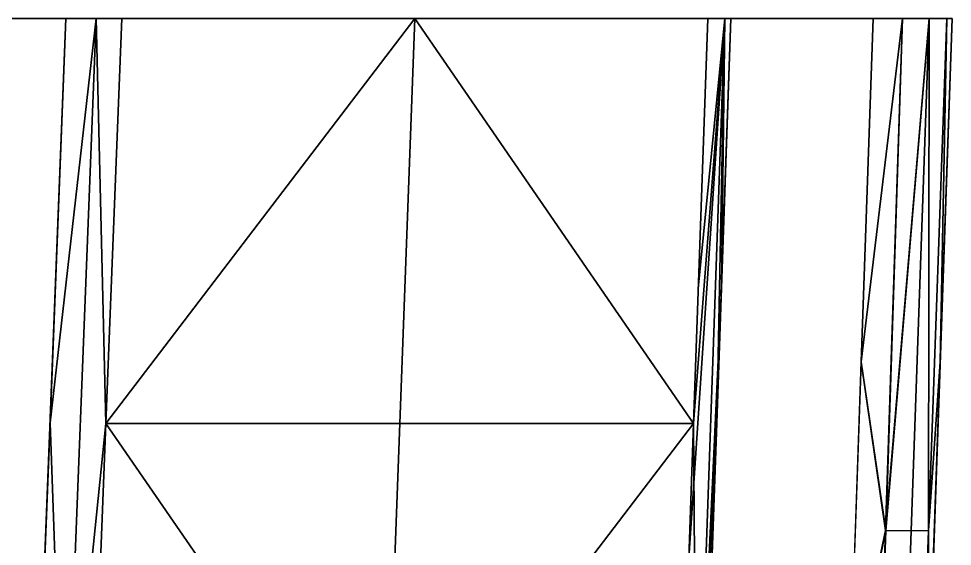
# Model space of a CAD drawing. Extents: x -111 to 113, y -26 to 0.
# Drawn here: x 107.49 to 113.4, y -3.34 to 0 of the extents above; entities that cross this region are included whole.
import ezdxf

# ---------------------------------------------------------------- set-up
doc = ezdxf.new("R2010")
doc.units = 0
doc.header["$MEASUREMENT"] = 0
doc.layers.add('METAL', color=9, linetype='CONTINUOUS')

msp = doc.modelspace()

# ---------------------------------------------------------------- linework, layer by layer
at = {"layer": 'METAL'}
for points in [[(98.8317, -5.1174, 10.8736), (107.5887, -5.1174, 10.8736), (107.7893, 0, 11.0523), (98.8427, 0, 11.0523)], [(98.8426, 0, -9.646), (107.7893, 0, -9.646), (107.5887, -5.1174, -9.4673), (98.8317, -5.1174, -9.4673)], [(101.6459, 0, -11.0468), (112.8962, 0, -11.0469), (112.6686, -6.5174, -10.8193), (101.6459, -6.5174, -10.8192)], [(101.646, -6.5174, 12.2256), (112.6687, -6.5174, 12.2256), (112.8963, 0, 12.4531), (101.646, 0, 12.4532)], [(105.396, 0, -11.0468), (107.8961, 0, -11.0468), (107.7893, 0, -9.646), (105.5526, 0, -9.646)], [(105.5527, 0, 11.0523), (107.7893, 0, 11.0523), (107.8962, 0, 12.4532), (105.3961, 0, 12.4532)], [(107.7893, 0, 11.0523), (107.7893, 0, 11.0523), (107.9806, 0, 11.0143), (107.689, -2.5587, 10.963)], [(107.9806, 0, 11.0143), (107.9806, 0, 11.0143), (107.7798, -5.1236, 10.8354), (107.689, -2.5587, 10.963)], [(107.689, -2.5587, -9.5566), (107.689, -2.5587, -9.5566), (107.7798, -5.1236, -9.429), (107.9806, 0, -9.608)], [(107.689, -2.5587, -9.5566), (107.689, -2.5587, -9.5566), (107.9806, 0, -9.608), (107.7893, 0, -9.646)], [(107.9806, 0, 11.0143), (107.9806, 0, 11.0143), (108.0423, -2.5631, 10.8165), (107.7798, -5.1236, 10.8354)], [(108.0422, -2.5631, -9.4102), (108.0422, -2.5631, -9.4102), (107.9806, 0, -9.608), (107.7798, -5.1236, -9.429)], [(107.9806, 0, 11.0143), (107.9806, 0, 11.0143), (107.8962, 0, 12.4532), (107.7893, 0, 11.0523)], [(107.8961, 0, -11.0468), (107.8961, 0, -11.0468), (107.9806, 0, -9.608), (107.7893, 0, -9.646)], [(107.8961, 0, -11.0468), (107.8961, 0, -11.0468), (108.1427, 0, -9.4997), (107.9806, 0, -9.608)], [(108.1427, 0, -9.4997), (108.1427, 0, -9.4997), (107.8961, 0, -11.0468), (110.3962, 0, -11.0468)], [(110.3962, 0, 12.4532), (110.3962, 0, 12.4532), (107.8962, 0, 12.4532), (108.1427, 0, 10.906)], [(107.9806, 0, 11.0143), (107.9806, 0, 11.0143), (108.1427, 0, 10.906), (107.8962, 0, 12.4532)], [(108.1427, 0, 10.906), (108.1427, 0, 10.906), (108.0423, -2.5631, 10.8165), (107.9806, 0, 11.0143)], [(108.0422, -2.5631, -9.4102), (108.0422, -2.5631, -9.4102), (108.1427, 0, -9.4997), (107.9806, 0, -9.608)], [(109.9957, 0, -7.6466), (109.9957, 0, -7.6466), (108.1427, 0, -9.4997), (108.0422, -2.5631, -9.4102)], [(109.9957, 0, -7.6466), (109.9957, 0, -7.6466), (108.0422, -2.5631, -9.4102), (111.7593, -2.5631, -5.6931)], [(108.1427, 0, 10.906), (108.1427, 0, 10.906), (109.9958, 0, 9.0529), (108.0423, -2.5631, 10.8165)], [(109.8058, -5.1262, 8.863), (109.8058, -5.1262, 8.863), (108.0423, -2.5631, 10.8165), (109.9958, 0, 9.0529)], [(108.1427, 0, 10.906), (108.1427, 0, 10.906), (109.3781, 0, 9.6706), (110.3962, 0, 12.4532)], [(109.378, 0, -8.2643), (109.378, 0, -8.2643), (108.1427, 0, -9.4997), (110.3962, 0, -11.0468)], [(110.3962, 0, -11.0468), (110.3962, 0, -11.0468), (110.6134, 0, -7.029), (109.378, 0, -8.2643)], [(110.3962, 0, 12.4532), (110.3962, 0, 12.4532), (109.3781, 0, 9.6706), (110.6134, 0, 8.4353)], [(111.7593, -2.5631, 7.0994), (111.7593, -2.5631, 7.0994), (109.8058, -5.1262, 8.863), (109.9958, 0, 9.0529)], [(109.9957, 0, -7.6466), (109.9957, 0, -7.6466), (111.7593, -2.5631, -5.6931), (111.8488, 0, -5.7936)], [(111.8488, 0, 7.1999), (111.8488, 0, 7.1999), (111.7593, -2.5631, 7.0994), (109.9958, 0, 9.0529)], [(112.8963, 0, 12.4531), (112.8963, 0, 12.4531), (110.3962, 0, 12.4532), (113.396, 0, 9.4534)], [(110.6134, 0, 8.4353), (110.6134, 0, 8.4353), (113.396, 0, 9.4534), (110.3962, 0, 12.4532)], [(110.3962, 0, -11.0468), (110.3962, 0, -11.0468), (113.3959, 0, -8.0471), (110.6134, 0, -7.029)], [(110.3962, 0, -11.0468), (110.3962, 0, -11.0468), (112.8962, 0, -11.0469), (113.3959, 0, -8.0471)], [(110.6134, 0, 8.4353), (110.6134, 0, 8.4353), (111.8488, 0, 7.1999), (113.396, 0, 9.4534)], [(111.8488, 0, -5.7936), (111.8488, 0, -5.7936), (110.6134, 0, -7.029), (113.3959, 0, -8.0471)], [(111.7891, -1.7087, -5.7266), (111.7891, -1.7087, -5.7266), (111.7294, -3.4174, -5.6597), (111.9571, 0, -5.6315)], [(111.9571, 0, -5.6315), (111.9571, 0, -5.6315), (111.7294, -3.4174, -5.6597), (111.7781, -5.1236, -5.4307)], [(111.7593, -2.5631, 7.0994), (111.7593, -2.5631, 7.0994), (111.9571, 0, 7.0378), (111.7782, -5.1236, 6.837)], [(111.7593, -2.5631, 7.0994), (111.7593, -2.5631, 7.0994), (111.8488, 0, 7.1999), (111.9571, 0, 7.0378)], [(111.9355, -1.7058, -5.3733), (111.9355, -1.7058, -5.3733), (111.9571, 0, -5.6315), (111.7781, -5.1236, -5.4307)], [(111.9058, -2.5587, 6.7462), (111.9058, -2.5587, 6.7462), (111.7782, -5.1236, 6.837), (111.9571, 0, 7.0378)], [(111.9571, 0, -5.6315), (111.9571, 0, -5.6315), (111.8488, 0, -5.7936), (111.7891, -1.7087, -5.7266)], [(111.9951, 0, 0.7032), (111.9951, 0, 6.8465), (111.8164, -5.1174, 6.6459), (111.8164, -5.1174, 0.7032)], [(111.9951, 0, -5.4402), (111.9951, 0, 0.7032), (111.8164, -5.1174, 0.7032), (111.8164, -5.1174, -5.2396)], [(113.396, 0, 9.4534), (113.396, 0, 9.4534), (111.8488, 0, 7.1999), (113.396, 0, 6.9533)], [(113.396, 0, 6.9533), (113.396, 0, 6.9533), (111.8488, 0, 7.1999), (111.9571, 0, 7.0378)], [(113.3959, 0, -5.547), (113.3959, 0, -5.547), (111.8488, 0, -5.7936), (113.3959, 0, -8.0471)], [(111.9571, 0, -5.6315), (111.9571, 0, -5.6315), (111.8488, 0, -5.7936), (113.3959, 0, -5.547)], [(111.9058, -2.5587, 6.7462), (111.9058, -2.5587, 6.7462), (111.9571, 0, 7.0378), (111.9951, 0, 6.8465)], [(111.9355, -1.7058, -5.3733), (111.9355, -1.7058, -5.3733), (111.9951, 0, -5.4402), (111.9571, 0, -5.6315)], [(113.396, 0, 6.9533), (113.396, 0, 6.9533), (111.9571, 0, 7.0378), (111.9951, 0, 6.8465)], [(113.3959, 0, -5.547), (113.3959, 0, -5.547), (111.9951, 0, -5.4402), (111.9571, 0, -5.6315)], [(113.396, 0, 4.4532), (113.396, 0, 6.9533), (111.9951, 0, 6.8465), (111.9951, 0, 4.3892)], [(111.9951, 0, 4.3892), (111.9951, 0, 1.9318), (113.396, 0, 1.9532), (113.396, 0, 4.4532)], [(113.396, 0, -0.5469), (113.396, 0, 1.9532), (111.9951, 0, 1.9318), (111.9951, 0, -0.5255)], [(113.396, 0, -3.047), (113.396, 0, -0.5469), (111.9951, 0, -0.5255), (111.9951, 0, -2.9829)], [(111.9951, 0, -2.9829), (111.9951, 0, -5.4402), (113.3959, 0, -5.547), (113.396, 0, -3.047)], [(112.9744, -3.2409, 12.3019), (112.9744, -3.2409, 12.3019), (112.8204, -2.1725, 12.3773), (113.0803, 0, 12.4181)], [(112.8963, 0, 12.4531), (112.8963, 0, 12.4531), (113.0803, 0, 12.4181), (112.8204, -2.1725, 12.3773)], [(112.8962, 0, -11.0469), (112.8962, 0, -11.0469), (112.8204, -2.1725, -10.971), (113.0802, 0, -11.0118)], [(112.9743, -3.2409, -10.8957), (112.9743, -3.2409, -10.8957), (113.0802, 0, -11.0118), (112.8204, -2.1725, -10.971)], [(112.8962, 0, -11.0469), (112.8962, 0, -11.0469), (113.0802, 0, -11.0118), (113.3959, 0, -10.5472)], [(113.3959, 0, -10.5472), (113.3959, 0, -10.5472), (113.3959, 0, -8.0471), (112.8962, 0, -11.0469)], [(113.0803, 0, 12.4181), (113.0803, 0, 12.4181), (112.8963, 0, 12.4531), (113.396, 0, 11.9535)], [(112.8963, 0, 12.4531), (112.8963, 0, 12.4531), (113.396, 0, 9.4534), (113.396, 0, 11.9535)], [(113.2496, 0, -10.9005), (113.2496, 0, -10.9005), (112.9743, -3.2409, -10.8957), (113.1364, -3.2428, -10.7873)], [(112.9743, -3.2409, -10.8957), (112.9743, -3.2409, -10.8957), (113.2496, 0, -10.9005), (113.0802, 0, -11.0118)], [(113.2497, 0, 12.3068), (113.2497, 0, 12.3068), (113.1364, -3.2428, 12.1936), (112.9744, -3.2409, 12.3019)], [(113.2497, 0, 12.3068), (113.2497, 0, 12.3068), (112.9744, -3.2409, 12.3019), (113.0803, 0, 12.4181)], [(113.3609, 0, -10.7312), (113.3609, 0, -10.7312), (113.3959, 0, -10.5472), (113.0802, 0, -11.0118)], [(113.3609, 0, -10.7312), (113.3609, 0, -10.7312), (113.0802, 0, -11.0118), (113.2496, 0, -10.9005)], [(113.396, 0, 11.9535), (113.396, 0, 11.9535), (113.3609, 0, 12.1374), (113.0803, 0, 12.4181)], [(113.0803, 0, 12.4181), (113.0803, 0, 12.4181), (113.3609, 0, 12.1374), (113.2497, 0, 12.3068)], [(113.2497, 0, 12.3068), (113.2497, 0, 12.3068), (113.2448, -3.2409, 12.0315), (113.1364, -3.2428, 12.1936)], [(113.2496, 0, -10.9005), (113.2496, 0, -10.9005), (113.1364, -3.2428, -10.7873), (113.2447, -3.2409, -10.6253)], [(113.3959, 0, -10.5472), (113.396, 0, -3.047), (113.1684, -6.5174, -2.9711), (113.1683, -6.5174, -10.3196)], [(113.396, 0, 4.4532), (113.396, 0, 11.9535), (113.1684, -6.5174, 11.7259), (113.1684, -6.5174, 4.3774)], [(113.396, 0, -3.047), (113.396, 0, 4.4532), (113.1684, -6.5174, 4.3774), (113.1684, -6.5174, -2.9711)], [(113.2447, -3.2409, -10.6253), (113.2447, -3.2409, -10.6253), (113.3201, -2.1725, -10.4713), (113.3609, 0, -10.7312)], [(113.2496, 0, -10.9005), (113.2496, 0, -10.9005), (113.2447, -3.2409, -10.6253), (113.3609, 0, -10.7312)], [(113.2448, -3.2409, 12.0315), (113.2448, -3.2409, 12.0315), (113.2497, 0, 12.3068), (113.3609, 0, 12.1374)], [(113.2448, -3.2409, 12.0315), (113.2448, -3.2409, 12.0315), (113.3609, 0, 12.1374), (113.3201, -2.1725, 11.8776)], [(113.396, 0, 11.9535), (113.396, 0, 11.9535), (113.3201, -2.1725, 11.8776), (113.3609, 0, 12.1374)], [(113.3959, 0, -10.5472), (113.3959, 0, -10.5472), (113.3609, 0, -10.7312), (113.3201, -2.1725, -10.4713)], [(111.9355, -1.7058, -5.3733), (111.9355, -1.7058, -5.3733), (111.7781, -5.1236, -5.4307), (111.876, -3.4116, -5.3065)], [(112.7445, -4.345, -10.8951), (112.7445, -4.345, -10.8951), (112.9743, -3.2409, -10.8957), (112.8204, -2.1725, -10.971)], [(112.8204, -2.1725, 12.3773), (112.8204, -2.1725, 12.3773), (112.9744, -3.2409, 12.3019), (112.7446, -4.345, 12.3014)], [(113.3201, -2.1725, -10.4713), (113.3201, -2.1725, -10.4713), (113.2447, -3.2409, -10.6253), (113.2442, -4.345, -10.3954)], [(113.2443, -4.345, 11.8017), (113.2443, -4.345, 11.8017), (113.2448, -3.2409, 12.0315), (113.3201, -2.1725, 11.8776)], [(107.5887, -5.1174, 10.8736), (107.5887, -5.1174, 10.8736), (107.689, -2.5587, 10.963), (107.7798, -5.1236, 10.8354)], [(107.689, -2.5587, -9.5566), (107.689, -2.5587, -9.5566), (107.5887, -5.1174, -9.4673), (107.7798, -5.1236, -9.429)], [(108.0423, -2.5631, 10.8165), (108.0423, -2.5631, 10.8165), (107.9418, -5.1262, 10.727), (107.7798, -5.1236, 10.8354)], [(107.9418, -5.1262, -9.3207), (107.9418, -5.1262, -9.3207), (108.0422, -2.5631, -9.4102), (107.7798, -5.1236, -9.429)], [(109.8058, -5.1262, 8.863), (109.8058, -5.1262, 8.863), (107.9418, -5.1262, 10.727), (108.0423, -2.5631, 10.8165)], [(107.9418, -5.1262, -9.3207), (107.9418, -5.1262, -9.3207), (109.8058, -5.1262, -7.4567), (108.0422, -2.5631, -9.4102)], [(109.8058, -5.1262, -7.4567), (109.8058, -5.1262, -7.4567), (111.7593, -2.5631, -5.6931), (108.0422, -2.5631, -9.4102)], [(111.6698, -5.1262, 6.999), (111.6698, -5.1262, 6.999), (109.8058, -5.1262, 8.863), (111.7593, -2.5631, 7.0994)], [(109.8058, -5.1262, -7.4567), (109.8058, -5.1262, -7.4567), (111.6698, -5.1262, -5.5927), (111.7593, -2.5631, -5.6931)], [(111.6698, -5.1262, 6.999), (111.6698, -5.1262, 6.999), (111.7593, -2.5631, 7.0994), (111.7782, -5.1236, 6.837)], [(111.9058, -2.5587, 6.7462), (111.9058, -2.5587, 6.7462), (111.8164, -5.1174, 6.6459), (111.7782, -5.1236, 6.837)], [(112.9743, -3.2409, -10.8957), (112.9743, -3.2409, -10.8957), (112.7445, -4.345, -10.8951), (112.8597, -6.5228, -10.781)], [(112.9744, -3.2409, 12.3019), (112.9744, -3.2409, 12.3019), (112.8598, -6.5228, 12.1873), (112.7446, -4.345, 12.3014)], [(112.9743, -3.2409, -10.8957), (112.8597, -6.5228, -10.781), (113.0218, -6.5247, -10.6727), (113.1364, -3.2428, -10.7873)], [(113.1364, -3.2428, 12.1936), (113.0218, -6.5247, 12.079), (112.8598, -6.5228, 12.1873), (112.9744, -3.2409, 12.3019)], [(113.2448, -3.2409, 12.0315), (113.1302, -6.5228, 11.9169), (113.0218, -6.5247, 12.079), (113.1364, -3.2428, 12.1936)], [(113.1364, -3.2428, -10.7873), (113.0218, -6.5247, -10.6727), (113.1301, -6.5228, -10.5106), (113.2447, -3.2409, -10.6253)], [(113.2447, -3.2409, -10.6253), (113.2447, -3.2409, -10.6253), (113.1301, -6.5228, -10.5106), (113.2442, -4.345, -10.3954)], [(113.2448, -3.2409, 12.0315), (113.2448, -3.2409, 12.0315), (113.2443, -4.345, 11.8017), (113.1302, -6.5228, 11.9169)]]:
    msp.add_3dface(points, dxfattribs=at)

doc.saveas('drawing.dxf')
